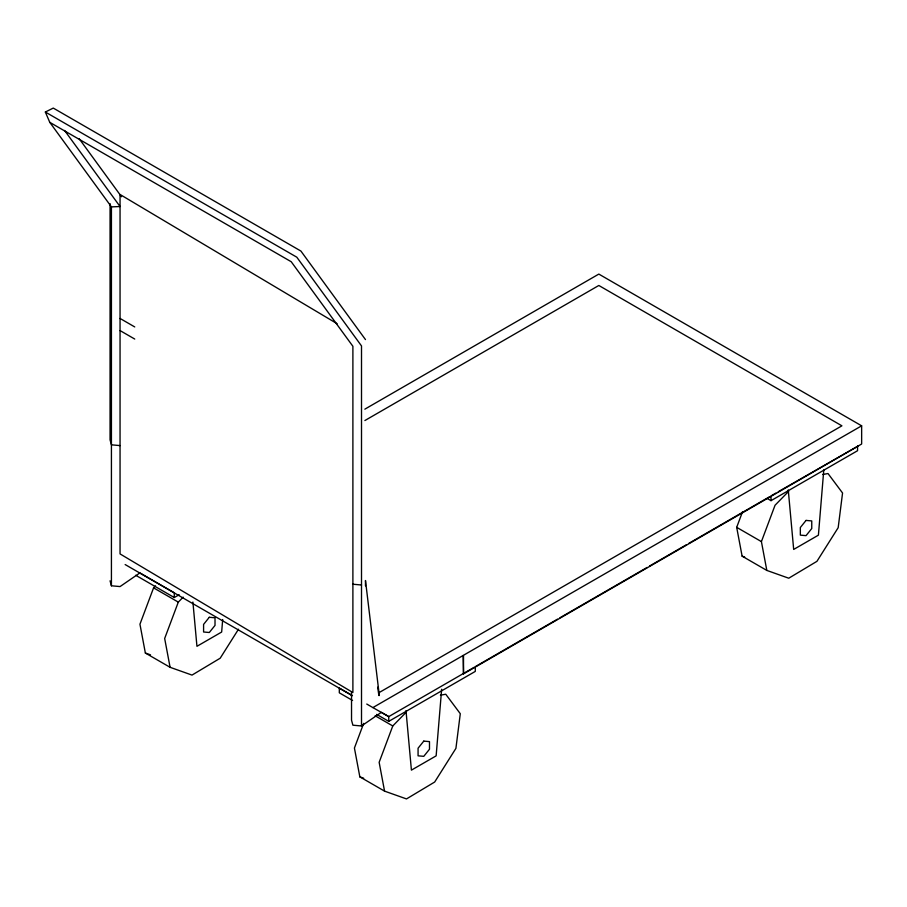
<?xml version="1.0" encoding="UTF-8"?>
<svg xmlns="http://www.w3.org/2000/svg" width="907" height="907" viewBox="0 0 907 907"><rect width="100%" height="100%" fill="white"/><g stroke="black" fill="none" stroke-linecap="round" stroke-linejoin="round"><path stroke-width="1.36" d="M222.691 619.538L221.659 632.032L196.944 646.306L192.908 602.033M441.641 689.252L436.142 755.86L411.415 770.134L405.996 710.635M823.783 469.939L818.409 535.164L793.682 549.438L788.262 489.939M155.528 585.854L153.578 587.849L139.95 624.209L145.358 653.029L170.085 667.303L192.012 675.091L220.197 658.21L238.507 629.197M183.169 597.146L178.305 602.123L164.666 638.483L170.085 667.303M363.673 723.367L354.422 748.037L359.841 776.857L384.557 791.131L406.495 798.92L434.668 782.038L455.915 748.377L460.291 713.707L445.745 694.229L440.417 695.193M406.415 712.006L392.776 725.951L379.149 762.311L384.557 791.131M822.672 474.497L828.012 473.533L842.558 493L838.181 527.681L816.935 561.331L788.75 578.212L766.823 570.424L742.107 556.15L736.688 527.341L742.527 511.752M766.823 570.424L761.415 541.615L775.043 505.256L788.682 491.311M351.531 692.075L351.531 720.215L352.891 725.192L361.508 725.974L381.348 712.324L388.752 716.609L474.078 667.348M364.841 409.17L598.824 274.084L861.65 425.825L861.65 444.011L463.511 673.878L463.137 655.478L861.65 425.825M364.875 420.542L598.824 285.478L841.911 425.825L378.979 692.665M135.687 575.253L174.28 597.532L179.155 594.72M366.757 704.047L372.89 707.585L463.137 655.478M557.499 619.175L475.291 666.645L475.291 671.407L388.752 721.36L376.7 714.399M559.959 617.758L647.088 567.465M649.537 566.047L686.35 544.79M688.81 543.372L769.794 496.617M767.401 498.578L771.018 500.664L771.018 495.902L775.893 493.091M778.331 491.685L857.931 446.165M771.018 500.664L857.557 450.711L857.557 445.949M174.28 597.532L174.28 592.781L139.882 572.918L120.053 586.568L111.425 585.786L111.425 206.887L49.772 122.332L45.35 112.026L53.275 108.08L300.909 251.058L365.476 339.581M111.425 206.887L120.053 206.524L64.567 130.438M120.053 445.598L111.425 444.815L110.064 439.838L110.064 203.587M352.891 584.221L361.508 585.004M742.107 556.15L744.681 557.068M145.358 653.029L150.517 654.854M359.841 776.857L363.707 778.229M372.89 707.585L388.752 716.609L388.752 721.36M45.35 112.026L296.793 257.191L361.508 345.93L361.508 725.974M49.772 122.332L291.226 261.738L352.891 346.293L352.891 692.529L120.053 553.916L120.053 194.483L337.121 323.708M736.688 527.341L761.415 541.615M120.053 318.448L134.746 326.939M120.053 330.579L134.746 339.059M352.46 695.646L339.309 688.062L339.309 692.812L352.574 700.476M125.143 564.551L352.041 695.544M153.578 587.849L178.305 602.123M375.124 715.759L392.776 725.951M79.192 138.726L121.527 196.762M110.064 580.809L111.425 585.786M377.675 687.166L378.899 695.556M379.319 695.499L365.476 580.514L365.476 585.877M463.511 655.693L463.511 673.878M209.302 617.282L203.587 624.39L203.587 631.998L209.302 632.508L215.016 625.411L215.016 617.792L209.302 617.282M423.784 741.11L418.07 748.218L418.07 755.826L423.784 756.336L429.487 749.239L429.487 741.62L423.784 741.11M806.051 520.414L800.337 527.511L800.337 535.13L806.051 535.64L811.754 528.532L811.754 520.924L806.051 520.414"/></g></svg>
